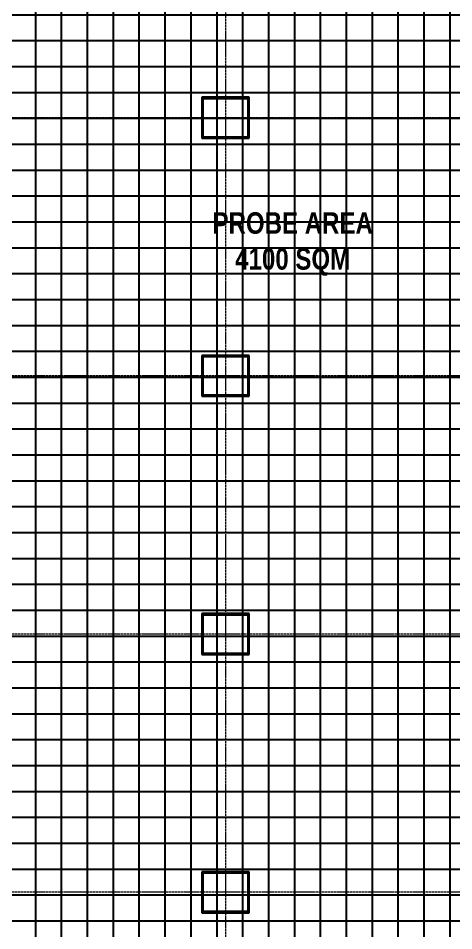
# Model space of a CAD drawing. Extents: x -15449 to 568150, y -1239737 to 53667.
# Drawn here: x 253699 to 273933, y -279593 to -237180 of the extents above; entities that cross this region are included whole.
import ezdxf

# ---------------------------------------------------------------- set-up
doc = ezdxf.new("R2010")
doc.units = 0
doc.header["$LTSCALE"] = 8
doc.linetypes.add('IDA - Grid Line', pattern=[3500, 2000, -500, 500, -500])
doc.layers.get('0').update_dxf_attribs({"color": 1, "linetype": 'CONTINUOUS'})
doc.layers.add('000_CTCI_CSA', color=7, linetype='CONTINUOUS')
doc.layers.add('Ceiling FL+5000', color=150, linetype='CONTINUOUS')
doc.layers.add('A-_ANOTGRID_E', color=7, linetype='CONTINUOUS', lineweight=9)
doc.layers.add('Block - Cargo Lift_dwg', color=7, linetype='CONTINUOUS', lineweight=9, true_color=0x767676)
doc.styles.add('Site Area', font='arial.ttf', dxfattribs={"width": 0.8})

# ---------------------------------------------------------------- blocks, each defined once
blk = doc.blocks.new('column grid')
at = {"color": 252, "elevation": 0}
for points in [[(-36454.4, -46339.4), (-34354.4, -46339.4), (-34354.4, -48139.4), (-36454.4, -48139.4)], [(-36454.4, -58339.4), (-34354.4, -58339.4), (-34354.4, -60139.4), (-36454.4, -60139.4)], [(-36454.4, -70339.4), (-34354.4, -70339.4), (-34354.4, -72139.4), (-36454.4, -72139.4)], [(-36454.4, -82339.4), (-34354.4, -82339.4), (-34354.4, -84139.4), (-36454.4, -84139.4)]]:
    blk.add_lwpolyline(points, close=True, dxfattribs=at)
at = {"layer": 'A-_ANOTGRID_E', "color": 8, "linetype": 'IDA - Grid Line', "ltscale": 0.005, "true_color": 0x808080}
for p, q in [((-35404.4, 9427, 0), (-35404.4, -120414.2, 0)), ((29680.4, -47238.8, 0), (-104784.6, -47238.8, 0)), ((29680.4, -59238.8, 0), (-104784.6, -59238.8, 0)), ((29680.4, -71238.8, 0), (-104784.6, -71238.8, 0)), ((29680.4, -83238.8, 0), (-104784.6, -83238.8, 0))]:
    blk.add_line(p, q, dxfattribs=at)
blk = doc.blocks.new('CTCI_Building Footprint and Grid')
at = {"color": 252}
blk.add_blockref('column grid', (1987651, -866033, 0), dxfattribs=at)

msp = doc.modelspace()

# ---------------------------------------------------------------- hatches: boundary and pattern name
at = {"layer": 'Ceiling FL+5000'}
h = msp.add_hatch(dxfattribs=at)
h.set_pattern_fill('ANSI37', color=256, scale=379, angle=225)
h.set_pattern_definition([(270, (-191924.1, 87879.6), (1203.325, -1e-13), []), (0, (-191924.1, 87879.6), (3e-13, 1203.325), [])])
h.paths.add_polyline_path([(286227.9329, -236052.1709), (276328.3145, -236052.1709), (276328.3145, -231052.1709), (274228.3145, -231052.1709), (274228.3145, -228852.1709), (276328.3145, -228852.1709), (276328.3145, -218752.1709), (274228.3145, -218752.1709), (274228.3145, -216852.1709), (276328.3145, -216852.1709), (276328.3145, -206752.1709), (274228.3145, -206752.1709), (274228.3145, -205002.5644), (264428.3145, -205002.5644), (264428.3145, -206752.8143), (262228.3145, -206752.8143), (262228.3145, -205002.5644), (252428.3145, -205002.5644), (252428.3145, -206752.7469), (250228.3145, -206752.7469), (250228.3145, -205002.5644), (240428.3145, -205002.5644), (240428.3145, -206752.1709), (238228.3145, -206752.1709), (238228.3145, -205002.1718), (230228.3145, -205002.1718), (230228.3145, -228852.1709), (240428.3145, -228852.1709), (240428.3145, -230752.1709), (238328.3145, -230752.1709), (238328.3145, -240852.1709), (240428.3145, -240852.1709), (240428.3145, -242752.1709), (238328.3145, -242752.1709), (238328.3145, -252852.1709), (252428.3145, -252852.1709), (252428.3145, -254752.7469), (250328.3145, -254752.7469), (250328.3193, -264852.1709), (252428.3145, -264852.1709), (252428.3145, -266752.7469), (250328.3145, -266752.7469), (250328.3145, -276851.7783), (252428.3145, -276851.7783), (252428.3145, -278752.7469), (250278.3145, -278752.7469), (250278.3145, -286302.7469), (258678.1767, -286302.7469), (258678.1767, -288852.8143), (258678.1767, -290902.955), (262228.3145, -290902.955), (262228.3145, -288852.8143), (264428.3145, -288852.8143), (264428.3145, -290753.3903), (262378.3145, -290753.3903), (262378.3145, -296952.7469), (264428.3145, -296952.7469), (264428.3145, -298402.1705), (274228.3145, -298402.1705), (274228.3145, -296952.7469), (276428.3145, -296952.7469), (276428.3145, -298402.1703), (286228.3145, -298402.1703), (286228.3145, -296952.7469), (288428.3145, -296952.7469), (288428.3145, -298402.1705), (295828.3144, -298402.1563), (295828.3116, -296951.6196), (297877.8668, -296951.6196), (297877.8668, -290752.1709), (295885.4125, -290752.1709), (295828.4553, -271253.8076), (286227.9329, -271252.1623)])

# ---------------------------------------------------------------- linework, layer by layer
at = {"layer": 'Block - Cargo Lift_dwg', "lineweight": -3}
for p, q in [((264428.3145, -240852.2383, 0), (262228.3145, -240852.2383, 0)), ((262228.3145, -240852.2383, 0), (262228.3145, -242752.8143, 0)), ((264378.3145, -240902.2383, 0), (262278.3145, -240902.2383, 0)), ((262278.3145, -240902.2383, 0), (262278.3145, -242702.8143, 0)), ((264378.3145, -242702.8143, 0), (264378.3145, -240902.2383, 0)), ((264428.3145, -242752.8143, 0), (264428.3145, -240852.2383, 0)), ((262228.3145, -242752.8143, 0), (264428.3145, -242752.8143, 0)), ((262278.3145, -242702.8143, 0), (264378.3145, -242702.8143, 0)), ((264428.3145, -252852.2383, 0), (262228.3145, -252852.2383, 0)), ((262228.3145, -252852.2383, 0), (262228.3145, -254752.8143, 0)), ((264378.3145, -252902.2383, 0), (262278.3145, -252902.2383, 0)), ((262278.3145, -252902.2383, 0), (262278.3145, -254702.8143, 0)), ((264378.3145, -254702.8143, 0), (264378.3145, -252902.2383, 0)), ((264428.3145, -254752.8143, 0), (264428.3145, -252852.2383, 0)), ((262228.3145, -254752.8143, 0), (264428.3145, -254752.8143, 0)), ((262278.3145, -254702.8143, 0), (264378.3145, -254702.8143, 0)), ((264428.3145, -264852.2383, 0), (262228.3145, -264852.2383, 0)), ((262228.3145, -264852.2383, 0), (262228.3145, -266752.8143, 0)), ((264378.3145, -264902.2383, 0), (262278.3145, -264902.2383, 0)), ((262278.3145, -264902.2383, 0), (262278.3145, -266702.8143, 0)), ((264378.3145, -266702.8143, 0), (264378.3145, -264902.2383, 0)), ((264428.3145, -266752.8143, 0), (264428.3145, -264852.2383, 0)), ((262228.3145, -266752.8143, 0), (264428.3145, -266752.8143, 0)), ((262278.3145, -266702.8143, 0), (264378.3145, -266702.8143, 0)), ((264428.3145, -276852.2383, 0), (262228.3145, -276852.2383, 0)), ((262228.3145, -276852.2383, 0), (262228.3145, -278752.8143, 0)), ((264378.3145, -276902.2383, 0), (262278.3145, -276902.2383, 0)), ((262278.3145, -276902.2383, 0), (262278.3145, -278702.8143, 0)), ((264378.3145, -278702.8143, 0), (264378.3145, -276902.2383, 0)), ((264428.3145, -278752.8143, 0), (264428.3145, -276852.2383, 0)), ((262228.3145, -278752.8143, 0), (264428.3145, -278752.8143, 0)), ((262278.3145, -278702.8143, 0), (264378.3145, -278702.8143, 0))]:
    msp.add_line(p, q, dxfattribs=at)

# ---------------------------------------------------------------- block references
at = {"layer": '000_CTCI_CSA', "color": 2}
msp.add_blockref('CTCI_Building Footprint and Grid', (-1688918.33, 671469.6085, 0), dxfattribs=at)

# ---------------------------------------------------------------- texts
at = {"layer": 'Block - Cargo Lift_dwg', "color": 8, "true_color": 0x808080, "insert": (252057.0145, -246197.001, 0), "char_height": 1000, "attachment_point": 1, "style": 'Site Area'}
msp.add_mtext_dynamic_manual_height_columns('\\pxqc;{\\fArial|b1|i0|c0|p34;PROBE AREA \\P4100 SQM}', width=28785.122417, gutter_width=24254.764, heights=[0], dxfattribs=at)

doc.saveas('drawing.dxf')
